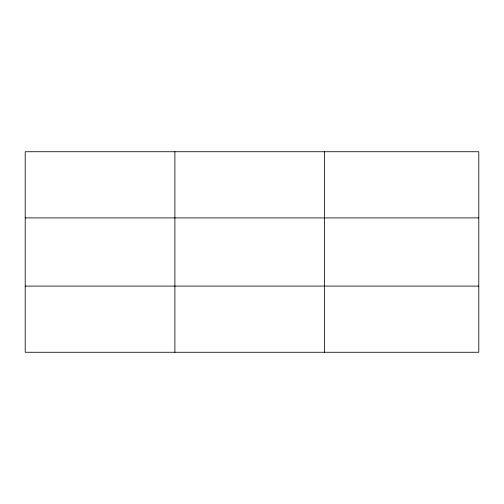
<?xml version="1.0" encoding="UTF-8"?>
<svg xmlns="http://www.w3.org/2000/svg" width="504" height="504" viewBox="0 0 504 504"><rect width="100%" height="100%" fill="white"/><g stroke="black" fill="none" stroke-linecap="round" stroke-linejoin="round"><path stroke-width="0.76" d="M174.888 151.736L174.888 352.264M324.576 151.736L324.576 352.264M478.8 217.911L478.8 151.736L25.2 151.736L25.2 352.264L478.8 352.264L478.8 217.911L25.2 217.911M25.2 286.089L478.8 286.089"/></g></svg>
